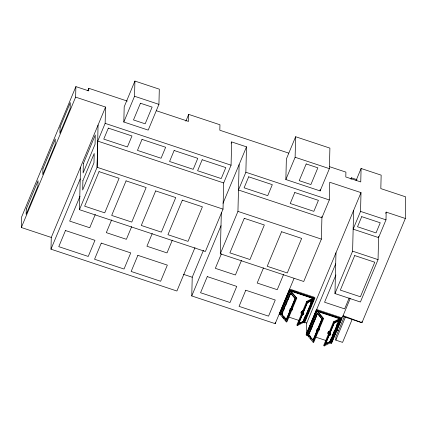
<?xml version="1.0" encoding="UTF-8"?>
<svg xmlns="http://www.w3.org/2000/svg" width="427" height="427" viewBox="0 0 427 427"><rect width="100%" height="100%" fill="white"/><g stroke="black" fill="none" stroke-linecap="round" stroke-linejoin="round"><path stroke-width="0.64" d="M98.061 125.058L97.1 167.293L79.454 209.678L205.382 251.508L223.022 209.123L223.679 182.943L231.066 165.185L231.653 141.919L246.502 146.851L245.867 172.246L238.479 189.999L321.915 217.717L329.302 199.959L329.745 182.254L361.007 192.641L360.537 211.397L353.15 229.155L378.594 237.604L385.987 219.852L386.179 212.112L405.34 218.475L361.947 322.716L342.79 316.354M194.963 247.644L176.906 291.017L50.984 249.187L51.277 237.449L21.35 227.506L21.612 217.007L75.889 86.617L88.741 90.887L88.805 88.298L127.299 101.087M21.35 227.506L75.627 97.116L75.889 86.617M79.454 209.678L80.522 167.197M75.627 97.116L105.554 107.06L105.143 123.36L97.756 141.113L97.1 167.293L223.022 209.123M123.819 122.005L124.198 106.814L134.916 81.066L159.308 89.168L158.929 104.359L148.206 130.107L123.819 122.005L134.537 96.256L134.916 81.066M288.652 153.101L219.814 130.235L219.948 124.769L188.686 114.383L188.51 121.417L156.325 110.726M294.011 278.463L275.196 323.666L191.76 295.948L192.23 277.24L203.417 250.361M321.947 216.404L321.376 239.115L303.736 281.494L220.3 253.782L221.325 212.795M220.3 253.782L237.94 211.397L239.115 164.603M275.196 323.666L275.228 322.369M314.843 297.427L314.822 298.249L304.552 322.913L304.051 322.748L314.133 298.366L289.965 290.333L279.877 314.715L279.375 314.55L279.397 313.722L289.159 290.264M279.877 314.715L280.971 314.747M285.855 179.532L286.368 159.004L295.639 136.736L329.9 148.116L329.388 168.649L320.117 190.917L285.855 179.532L295.121 157.269L295.639 136.736M279.375 314.55L289.639 289.885L289.661 289.063M289.965 290.333L314.133 298.526M304.051 322.748L304.067 322.086M340.351 318.537L316.797 310.712L306.714 335.094L306.207 334.928L306.228 334.101L316.498 309.442L341.675 317.8L341.653 318.627L331.389 343.292L330.882 343.127L330.898 342.465M361.007 192.641L306.735 323.025L306.458 334.047L335.702 263.801M306.714 335.094L306.73 334.437M316.797 310.712L306.714 334.928L307.221 335.099L317.117 311.326L317.699 311.352L323.618 318.51L313.722 342.283L313.135 342.257L307.221 335.099L307.232 334.603M297.379 325.555L307.275 301.788L313.445 298.644L312.868 298.286L306.698 301.425L296.802 325.198L297.379 325.555L303.549 322.412L313.461 298.147M306.207 334.928L316.476 310.264L316.498 309.442M323.618 318.51L323.031 318.483L317.117 311.326L317.128 310.829M320.117 190.917L320.149 189.593M331.389 343.292L331.411 342.465M378.626 236.318L378.044 259.627L360.404 302.012L334.955 293.557L335.974 252.779M352.11 319.481L342.577 342.379L335.825 340.138L335.91 336.818L344.44 316.327M351.341 179.116L351.373 177.819L357.015 179.692M334.955 293.557L352.601 251.172L353.62 210.394M405.34 218.475L405.65 196.847L380.82 188.601L381.156 175.139L361.093 168.478L360.756 181.934L345.795 176.965L345.913 172.124L329.655 166.722M361.984 321.419L361.947 322.716L343.078 315.654M329.777 333.135C331.261 331.608 330.194 336.935 329.196 334.619M302.658 312.265C301.659 310.456 300.165 313.877 302.038 313.749M327.984 333.487L328.875 334.127L327.984 333.487L328.512 332.211L330.087 331.48M87.781 90.764L88.805 88.298M51.277 237.449L105.554 107.06M50.984 249.187L80.228 178.94M80.009 196.233L69.665 221.085L89.745 227.751L95.296 214.418M111.607 219.91L106.312 232.64L126.387 239.307L131.687 226.582M185.868 121.156L188.686 114.383M152.231 233.516L146.931 246.24L167.005 252.912L172.305 240.182M231.14 143.141L231.653 141.919M223.006 203.305L246.502 146.851M191.76 295.948L221.005 225.702M221.389 253.782L215.336 268.327L235.41 274.993L241.468 260.449M263.486 267.884L257.177 283.037L277.251 289.703L283.56 274.55M281.537 314.325L290.59 292.938L295.19 298.505L286.282 319.898L281.537 314.325L285.866 319.396M281.687 314.331L290.59 292.938M282.231 313.738L282.994 311.902M283.507 310.68L284.27 308.844M285.54 305.791L287.067 302.124M287.83 300.288L289.357 296.621M289.864 295.399L290.627 293.562M286.138 319.892L295.046 298.5L290.445 292.933M286.298 321.878L296.194 298.105L290.28 290.947L280.384 314.72L286.298 321.878L286.885 321.905L296.781 298.131L290.867 290.974L290.28 290.947L313.445 298.644M291.769 309.623L292.185 308.806M292.175 309.858L292.655 308.726L292.116 308.225M350.861 179.046L351.373 177.819M356.049 180.6L361.093 168.478M301.579 312.89L301.174 313.215M302.994 312.927L298.414 323.928L303.218 321.483L312.265 300.181L303.362 321.574L298.558 324.018L298.126 323.751L301.329 322.123M303.506 311.705L307.066 303.149M298.558 324.018L307.467 302.626L312.265 300.181M303.693 319.471L304.963 316.418M310.562 302.967L311.326 301.131M305.833 317.683L306.34 316.471M310.119 307.392L310.626 306.18M311.379 304.36L311.886 303.154M304.825 320.271L305.577 318.451M306.084 317.24L308.604 311.187M309.105 309.975L309.863 308.161M310.37 306.949L312.89 300.896M313.391 299.685L313.898 298.473M314.133 298.366L304.056 322.582L303.549 322.412M308.374 334.704L317.426 313.317L322.022 318.884L313.119 340.276L308.374 334.704L308.956 334.731M317.426 313.317L308.518 334.709L313.119 340.276M309.068 334.117L310.338 331.058M310.845 329.836L315.425 318.83M315.937 317.608L316.701 315.777M311.246 329.233L312.009 327.397M335.921 274.945L324.568 302.22L344.648 308.886L349.185 297.977M312.97 340.271L321.878 318.878L317.277 313.311M313.135 342.257L323.031 318.483M319.487 329.105L318.862 330.247M328.614 332.371L328.347 333.236M339.705 318.659L333.53 321.803L323.634 345.576L324.216 345.934L330.386 342.79L340.282 319.022L317.117 311.326M324.216 345.934L334.106 322.161L340.282 319.022M325.251 344.306L334.154 322.913L338.958 320.469L330.194 341.952L325.251 344.306L330.05 341.862L338.958 320.469M325.395 344.397L334.298 323.004L339.102 320.56M325.491 343.858L329.761 341.685L331.288 338.019M332.051 336.182L333.071 333.738M333.578 332.516L334.341 330.679M336.631 325.182L337.394 323.346M337.901 322.123L338.664 320.287M333.172 336.85L333.679 335.638M334.432 333.823L334.939 332.612M337.458 326.559L337.96 325.347M331.155 341.856L331.656 340.65M332.163 339.438L332.916 337.618M333.423 336.412L335.942 330.354M336.444 329.142L338.462 324.301M339.47 321.878L340.228 320.063M330.882 343.127L340.97 318.739L316.791 310.877M331.907 341.264L334.416 335.248M334.912 334.042L335.665 332.238M336.166 331.037L337.421 328.027M337.917 326.826L338.67 325.022M339.171 323.815L339.924 322.011M340.42 320.81L341.675 317.8M331.902 342.502L350.204 298.537M385.672 213.335L386.179 212.112M335.825 340.138L345.358 317.24M290.611 310.333C288.679 311.651 290.952 307.243 291.23 308.854M302.359 314.24C302.764 316.637 304.921 311.726 302.946 312.756M317.464 330.744C315.43 332.147 317.811 327.466 318.062 329.228M302.513 312.457L301.643 311.918L302.914 311.374M328.55 332.179L329.441 332.686M312.121 300.09L307.467 302.626M303.149 310.787L301.441 311.646L301.104 312.884L301.494 311.63M301.382 311.785L303.042 310.941M301.323 311.923L302.983 311.08M301.265 312.062L302.924 311.219M301.211 312.201L302.316 311.641M301.152 312.34L302.257 311.779M329.986 331.165L328.272 332.025L327.941 333.263L328.326 332.009M328.219 332.163L330.092 331.229M328.16 332.302L329.265 331.742M296.194 298.105L296.781 298.131M292.137 309.874C292.869 306.308 292.378 311.529 291.502 309.708M321.878 318.878L322.316 318.9M319.465 329.068L318.766 330.498L318.334 330.087M307.221 335.099L307.808 335.126M134.537 96.256L158.929 104.359M295.121 157.269L329.388 168.649M105.143 123.36L231.066 165.185M245.867 172.246L329.302 199.959M360.537 211.397L385.987 219.852M97.756 141.113L223.679 182.943M237.94 211.397L321.376 239.115M352.601 251.172L378.044 259.627M290.291 289.271L314.213 297.213M291.833 290.456L298.654 292.719M289.639 289.885L314.822 298.249M316.476 310.264L341.653 318.627M183.562 274.364L192.23 277.24M336.684 330.204L338.526 330.818M288.604 317.005L299.231 320.538M304.857 322.406L306.735 323.025M315.767 337.143L326.319 340.645M330.386 342.79L330.888 342.961M306.698 301.425L307.275 301.788M333.53 321.803L334.106 322.161M301.681 311.833L301.969 312.014M301.371 312.575L301.659 312.756M301.152 313.108L302.017 313.648M328.625 332.105L329.495 332.644M328.203 332.953L328.491 333.135M302.93 321.307L303.362 321.574M329.761 341.685L330.194 341.952M309.378 335.238L310.21 336.252M309.228 335.232L310.066 336.241M308.23 335.638L309.073 336.657M310.338 338.195L311.187 339.214M282.124 314.352L282.962 315.366M284.217 316.887L285.049 317.896M281.98 314.347L282.813 315.361M284.067 316.877L284.905 317.891M282.663 316.791L283.928 318.328M285.199 319.86L286.042 320.885M26.282 209.016L26.148 214.338L37.928 186.049L38.056 180.728L26.282 209.016M42.908 168.782L42.764 174.574L55.147 144.812L55.291 139.021L42.908 168.782M60.058 127.214L59.903 133.261L70.145 108.661L70.295 102.608L60.058 127.214M82.897 180.669L82.662 190.01L93.977 162.82L94.212 153.48L82.897 180.669M83.34 163.68L83.11 172.967L95.056 144.267L95.285 134.975L83.34 163.68M289.853 310.445L289.853 310.445M316.69 330.824L316.701 330.776M303.506 313.076L303.725 312.82L303.517 313.044M290.611 308.62L290.611 308.62M317.448 328.998L317.448 328.998M302.78 314.827L302.962 314.587L302.78 314.827M329.612 335.206L329.623 335.168M290.13 308.876L290.445 309.041L290.13 308.876M316.962 329.254L317.277 329.42L317.005 329.238M303.618 313.381L303.949 313.509L303.661 313.354M330.45 333.759L330.781 333.887L330.466 333.743M303.133 314.544L303.442 314.715L303.133 314.544M329.964 334.917L330.279 335.094L330.007 334.896M289.629 310.082L289.96 310.216L289.629 310.082M316.46 330.455L316.791 330.594L316.482 330.439M65.475 230.527L58.766 246.651L88.245 256.446L94.954 240.316L65.475 230.527M108.33 128.116L103.761 139.101L127.39 146.952L131.964 135.967L108.33 128.116M99.032 171.633L84.653 206.177L104.727 212.849L119.106 178.299L99.032 171.633M140.451 103.222L133.491 119.939L145.164 123.819L152.124 107.097L140.451 103.222M142.02 139.405L137.446 150.395L161.075 158.241L165.649 147.256L142.02 139.405M126.066 180.872L111.687 215.421L131.762 222.088L146.146 187.544L126.066 180.872M101.268 243.107L94.554 259.237L124.033 269.026L130.747 252.901L101.268 243.107M155.668 190.912L141.289 225.461L161.363 232.128L175.748 197.578L155.668 190.912M174.147 150.496L169.572 161.486L193.201 169.332L197.776 158.348L174.147 150.496M137.868 255.335L131.158 271.46L160.637 281.254L167.347 265.124L137.868 255.335M182.334 200.156L167.955 234.706L188.029 241.372L202.409 206.823L182.334 200.156M202.179 159.751L197.605 170.736L221.234 178.582L225.808 167.597L202.179 159.751M248.679 176.821L244.105 187.805L267.734 195.657L272.309 184.667L248.679 176.821M207.271 276.611L200.557 292.735L230.036 302.524L236.75 286.4L207.271 276.611M244.265 218.314L229.886 252.864L249.96 259.531L264.345 224.986L244.265 218.314M245.781 290.232L239.067 306.362L268.546 316.151L275.26 300.026L245.781 290.232M306.186 163.952L299.226 180.669L310.899 184.544L317.859 167.827L306.186 163.952M294.795 192.502L290.221 203.492L313.85 211.338L318.425 200.354L294.795 192.502M281.596 231.738L267.211 266.288L287.291 272.954L301.67 238.41L281.596 231.738M361.733 216.644L357.522 226.764L376.027 232.912L380.243 222.787L361.733 216.644M354.704 255.559L340.324 290.104L360.399 296.776L374.778 262.226L354.704 255.559"/></g></svg>
